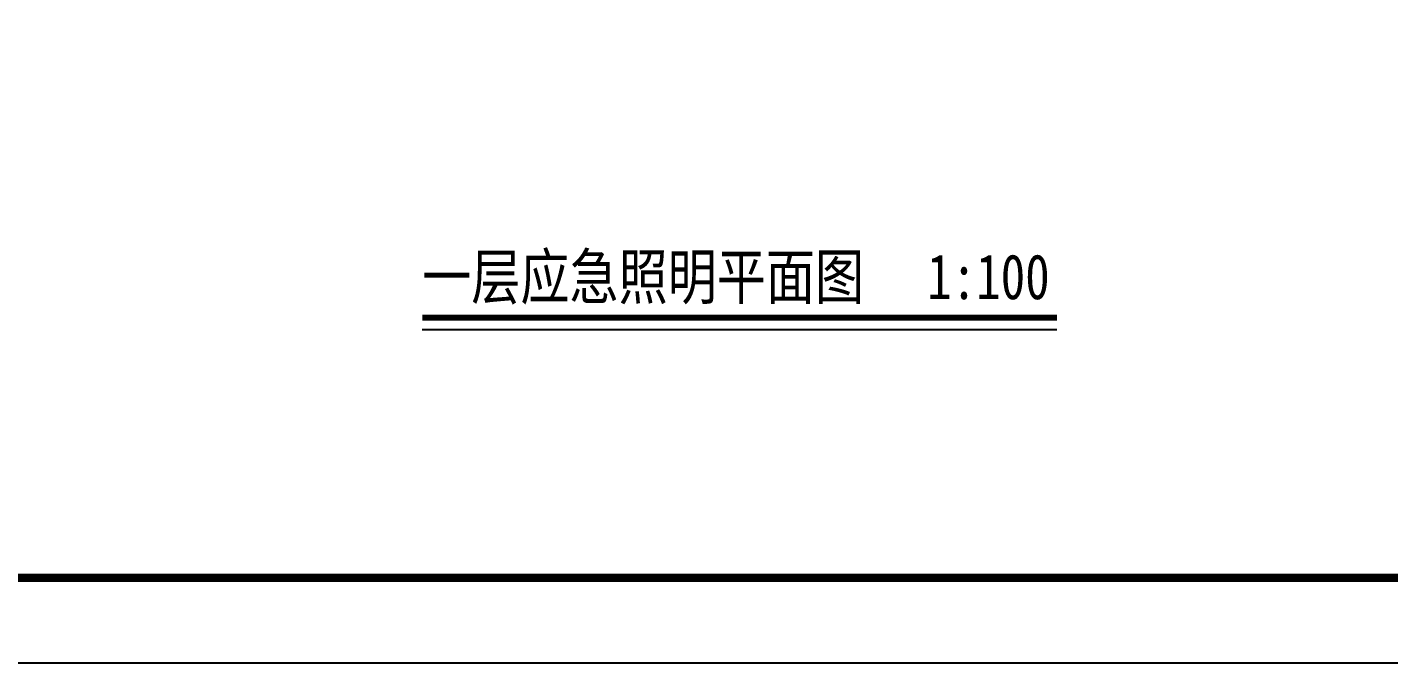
# Model space of a CAD drawing. Extents: x -6243262 to 3079315, y -2914302 to 172723.
# Drawn here: x -5827181 to -5811181, y -746029 to -738555 of the extents above; entities that cross this region are included whole.
import ezdxf

# ---------------------------------------------------------------- set-up
doc = ezdxf.new("R2010")
doc.units = 0
doc.header["$LTSCALE"] = 1000
doc.layers.add('A-ANNO-IDEN', color=3, linetype='Continuous')
doc.layers.add('PUB_TITLE', color=4, linetype='Continuous')
doc.styles.add('-宋体', font='', dxfattribs={"width": 0.8})
doc.styles.get('-宋体').set_extended_font_data('SimSun')

msp = doc.modelspace()

# ---------------------------------------------------------------- linework, layer by layer
at = {"layer": 'A-ANNO-IDEN', "const_width": 70}
msp.add_lwpolyline([(-5822539.5, -741969.9), (-5815080.8, -741969.9)], dxfattribs=at)
at = {"layer": 'A-ANNO-IDEN'}
msp.add_lwpolyline([(-5822539.5, -742109.9), (-5815080.8, -742109.9)], dxfattribs=at)
at = {"layer": 'PUB_TITLE'}
msp.add_lwpolyline([(-5847413.8, -746029.4), (-5788013.8, -746029.4), (-5788013.8, -704029.4), (-5847413.8, -704029.4)], close=True, dxfattribs=at)
at = {"layer": 'PUB_TITLE', "const_width": 100}
msp.add_lwpolyline([(-5845913.8, -745029.4), (-5789013.8, -745029.4), (-5789013.8, -705029.4), (-5845913.8, -705029.4)], close=True, dxfattribs=at)

# ---------------------------------------------------------------- texts
at = {"layer": 'A-ANNO-IDEN', "color": 7, "style": '-宋体', "width": 0.8}
for s, p in [('一层应急照明平面图', (-5822539.5, -741753.1)), ('1:100', (-5816604.6, -741753.1))]:
    msp.add_text(s, height=528.69, dxfattribs=at).set_placement(p)

doc.saveas('drawing.dxf')
